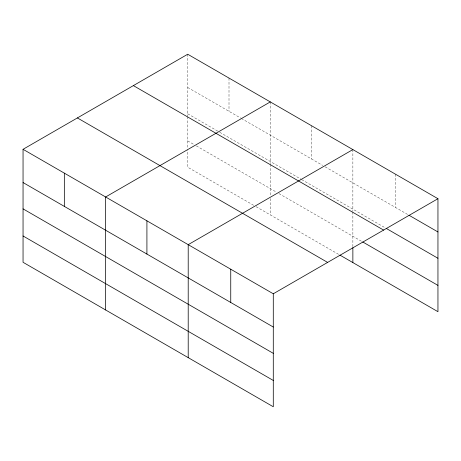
<?xml version="1.0" encoding="UTF-8"?>
<svg xmlns="http://www.w3.org/2000/svg" width="461" height="461" viewBox="0 0 461 461"><rect width="100%" height="100%" fill="white"/><g stroke="black" fill="none" stroke-linecap="round" stroke-linejoin="round"><path stroke-width="0.35" stroke-dasharray="2.31 1.73" d="M187.713 87.486L240.711 118.085M241.328 118.442L322.671 165.407M325.138 166.83L408.36 214.878M187.713 113.798L219.142 131.944M219.759 132.301L301.102 179.266M301.719 179.623L385.546 228.016M187.713 140.91L193.874 144.466M196.34 145.889L276.456 192.145M278.917 193.568L362.115 241.604M253.654 205.295L187.713 167.222L187.713 149.445M256.114 206.718L339.313 254.749M395.411 174.149L395.411 207.398M352.867 149.589L352.867 211.294M352.867 212.008L352.867 246.929M311.578 125.749L311.578 159.005M270.29 101.916L270.29 163.615M270.29 164.329L270.29 195.7M270.29 198.541L270.29 214.901M229.002 78.076L229.002 111.326M187.713 54.237L187.713 115.942M187.713 116.656L187.713 148.73"/><path stroke-width="0.69" d="M273.287 353.339L273.287 293.778L23.05 149.306L23.05 262.292L273.287 406.763L273.287 353.339L23.05 208.868M339.93 255.106L437.95 311.694L437.95 198.708L187.713 54.237L23.05 149.306M270.29 101.916L105.627 196.98L105.627 309.965M352.867 149.589L188.209 244.658L188.209 357.644M273.287 293.778L437.95 198.708M408.97 215.229L437.95 231.964M386.162 228.374L437.95 258.275M133.373 85.608L383.61 230.085M362.732 241.956L437.95 285.382M77.39 117.93L327.627 262.407M23.05 182.556L273.287 327.028M23.05 235.974L273.287 380.452M352.867 247.643L352.867 262.574M230.748 269.218L230.748 302.468M146.915 220.819L146.915 254.069M64.338 173.14L64.338 206.395"/></g></svg>
